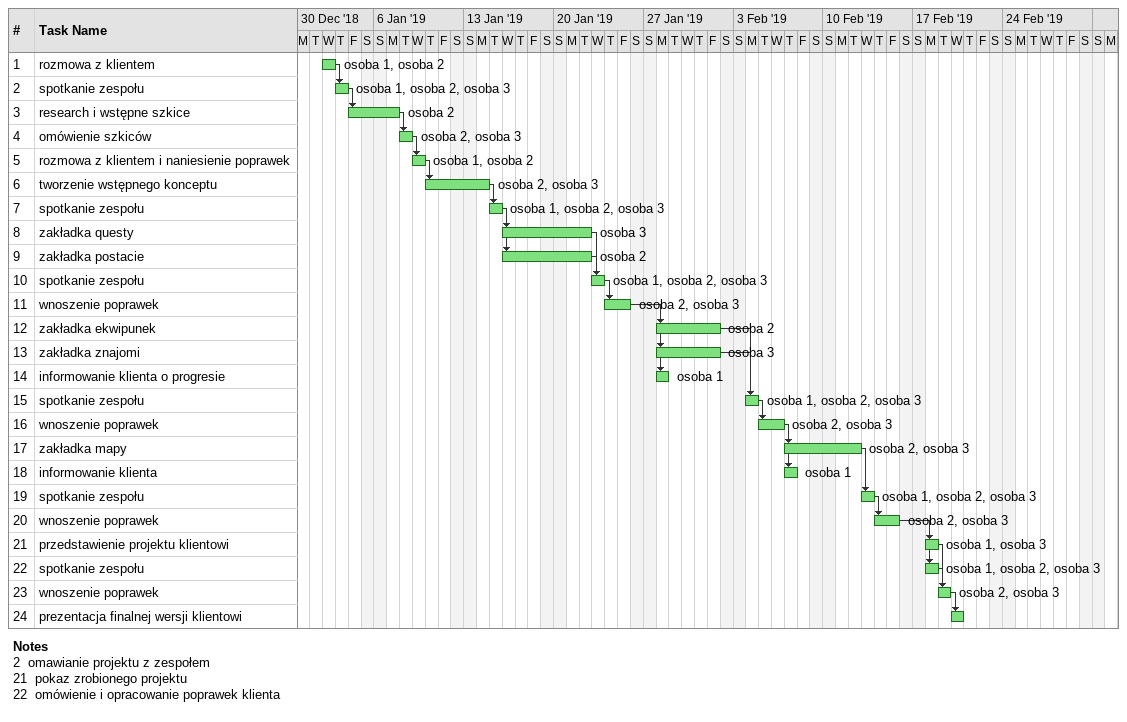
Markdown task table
| ID | Task | Start | Finish | Predecessors | Resources |
|---|---|---|---|---|---|
| 1 | rozmowa z klientem | 2019-01-02 | 2019-01-02 |  | osoba 1, osoba 2 |
| 2 | spotkanie zespołu | 2019-01-03 | 2019-01-03 | 1 | osoba 1, osoba 2, osoba 3 |
| 3 | research i wstępne szkice | 2019-01-04 | 2019-01-07 | 2 | osoba 2 |
| 4 | omówienie szkiców | 2019-01-08 | 2019-01-08 | 3 | osoba 2, osoba 3 |
| 5 | rozmowa z klientem i naniesienie poprawek | 2019-01-09 | 2019-01-09 | 4 | osoba 1, osoba 2 |
| 6 | tworzenie wstępnego konceptu | 2019-01-10 | 2019-01-14 | 5 | osoba 2, osoba 3 |
| 7 | spotkanie zespołu | 2019-01-15 | 2019-01-15 | 6 | osoba 1, osoba 2, osoba 3 |
| 8 | zakładka questy | 2019-01-16 | 2019-01-22 | 7 | osoba 3 |
| 9 | zakładka postacie | 2019-01-16 | 2019-01-22 | 7 | osoba 2 |
| 10 | spotkanie zespołu | 2019-01-23 | 2019-01-23 | 8, 9 | osoba 1, osoba 2, osoba 3 |
| 11 | wnoszenie poprawek | 2019-01-24 | 2019-01-25 | 10 | osoba 2, osoba 3 |
| 12 | zakładka ekwipunek | 2019-01-28 | 2019-02-01 | 11 | osoba 2 |
| 13 | zakładka znajomi | 2019-01-28 | 2019-02-01 | 11 | osoba 3 |
| 14 | informowanie klienta o progresie | 2019-01-28 | 2019-01-28 | 11 | osoba 1 |
| 15 | spotkanie zespołu | 2019-02-04 | 2019-02-04 | 12, 13 | osoba 1, osoba 2, osoba 3 |
| 16 | wnoszenie poprawek | 2019-02-05 | 2019-02-06 | 15 | osoba 2, osoba 3 |
| 17 | zakładka mapy | 2019-02-07 | 2019-02-12 | 16 | osoba 2, osoba 3 |
| 18 | informowanie klienta | 2019-02-07 | 2019-02-07 | 16 | osoba 1 |
| 19 | spotkanie zespołu | 2019-02-13 | 2019-02-13 | 17 | osoba 1, osoba 2, osoba 3 |
| 20 | wnoszenie poprawek | 2019-02-14 | 2019-02-15 | 19 | osoba 2, osoba 3 |
| 21 | przedstawienie projektu klientowi | 2019-02-18 | 2019-02-18 | 20 | osoba 1, osoba 3 |
| 22 | spotkanie zespołu | 2019-02-18 | 2019-02-18 | 20 | osoba 1, osoba 2, osoba 3 |
| 23 | wnoszenie poprawek | 2019-02-19 | 2019-02-19 | 21, 22 | osoba 2, osoba 3 |
| 24 | prezentacja finalnej wersji klientowi | 2019-02-20 | 2019-02-20 | 23 |  |

Notes
- 2: omawianie projektu z zespołem
- 21: pokaz zrobionego projektu
- 22: omówienie i opracowanie poprawek klienta
